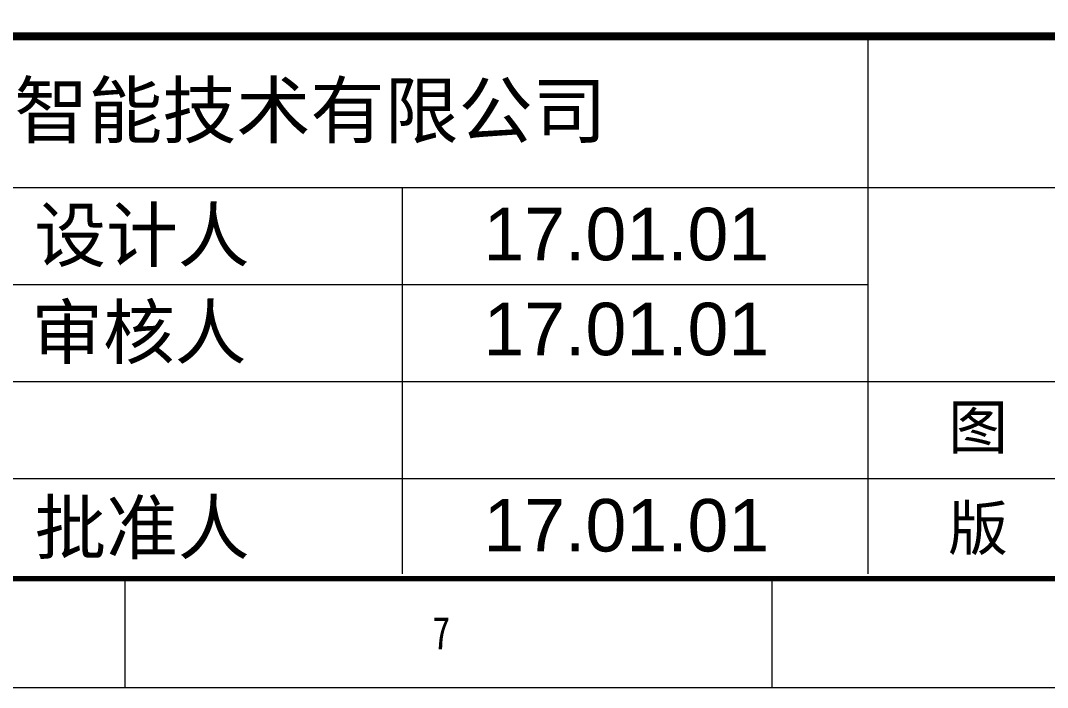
# Model space of a CAD drawing. Header units: millimetres. Extents: x 33157 to 59611, y -29750 to 1750.
# Drawn here: x 54830.7 to 55299.7, y -340.5 to -35.7 of the extents above; entities that cross this region are included whole.
import ezdxf

# ---------------------------------------------------------------- set-up
doc = ezdxf.new("R2010")
doc.units = ezdxf.units.MM
doc.layers.get('0').update_dxf_attribs({"lineweight": 18})
doc.layers.add('细实线', color=7, linetype='Continuous', lineweight=20)
doc.styles.add('HZ', font='arial.ttf')
doc.styles.get("Standard").update_dxf_attribs({"font": ''})
doc.styles.get('Standard').set_extended_font_data('宋体')

# ---------------------------------------------------------------- blocks, each defined once
blk = doc.blocks.new('和利时横图框')
at = {"color": 0}
for p, q in [((52208.89, 321.3), (52208.89, 566.91)), ((51568.3, 497.82), (53001.84, 497.82)), ((51996.35, 321.3), (51996.35, 497.82)), ((51568.3, 453.51), (52208.89, 453.51)), ((51568.3, 409.2), (53001.84, 409.2)), ((51568.3, 364.89), (53001.84, 364.89))]:
    blk.add_line(p, q, dxfattribs=at)
for p, q in [((51869.72, 269.31), (51869.72, 319.05)), ((52165.18, 269.31), (52165.18, 319.05))]:
    blk.add_line(p, q)
blk.add_lwpolyline([(50096.91, 269.31), (53051.59, 269.31), (53051.59, 2358.48), (50096.91, 2358.48)], close=True)
blk.add_lwpolyline([(50221.27, 319.05, 2.49, 2.49, 0), (53001.84, 319.05, 2.49, 2.49, 0), (53001.84, 2308.73, 2.49, 2.49, 0), (50221.27, 2308.73, 2.49, 2.49, 0)], format="xyseb", close=True)
at = {"color": 7}
blk.add_lwpolyline([(51570.14, 319.05, 3.69, 3.69, 0), (51570.14, 566.91, 3.69, 3.69, 0), (53001.84, 566.91, 3.69, 3.69, 0)], format="xyseb", dxfattribs=at)
at = {"color": 0, "style": 'HZ'}
for s, p in [('图', (52245.5, 378.31)), ('版', (52245.5, 332.1))]:
    blk.add_text(s, height=20, dxfattribs=at).set_placement(p)
at = {"width": 0.8}
blk.add_text('7', height=14.92, dxfattribs=at).set_placement((52009.99, 286.72))
at = {"style": 'HZ'}
for tag, p, height in [('北京和利时自动化驱动技术有限公司', (51649.92, 520.69), 24.79), ('图纸阶段', (52857.22, 518.92), 24.79), ('图纸名称', (52301.11, 424.67), 42.5), ('会签人', (51825.94, 376.93), 24)]:
    blk.add_attdef(tag, p, '', height=height, dxfattribs=at)
at = {"color": 3, "style": 'HZ'}
for tag, p, height in [('工程名称', (52244.96, 517.73), 28.33), ('设计人', (51828.2, 464.14), 24), ('设计时间', (52033.27, 464.54), 24), ('审核人', (51826.82, 419.74), 24), ('设计时间', (52033.27, 421.17), 24), ('图纸编号', (52420.84, 373.66), 24.79), ('批准人', (51828.28, 330.45), 24), ('设计时间', (52033.27, 331.46), 24)]:
    blk.add_attdef(tag, p, '', height=height, dxfattribs=at)
at = {"color": 0, "style": 'HZ'}
blk.add_attdef('页码', (52501.6, 331.93), '', height=20, dxfattribs=at)

msp = doc.modelspace()

# ---------------------------------------------------------------- block references
at = {"layer": '细实线'}
ref = msp.add_blockref('和利时横图框', (3008.87, -609.84), dxfattribs=at)
ref.add_attrib('设计时间', '17.01.01', (55042.14, -278.38), dxfattribs={"layer": '0', "color": 3, "height": 24, "style": 'HZ'})
ref.add_attrib('设计时间', '17.01.01', (55042.14, -188.68), dxfattribs={"layer": '0', "color": 3, "height": 24, "style": 'HZ'})
ref.add_attrib('设计人', '设计人     ', (54837.07, -145.7), dxfattribs={"layer": '0', "color": 3, "height": 24, "style": 'HZ'})
ref.add_attrib('设计时间', '17.01.01', (55042.14, -145.3), dxfattribs={"layer": '0', "color": 3, "height": 24, "style": 'HZ'})
ref.add_attrib('审核人', '审核人', (54835.69, -190.1), dxfattribs={"layer": '0', "color": 3, "height": 24, "style": 'HZ'})
ref.add_attrib('批准人', '批准人', (54837.14, -279.39), dxfattribs={"layer": '0', "color": 3, "height": 24, "style": 'HZ'})
ref.add_attrib('北京和利时自动化驱动技术有限公司', '北京和利时智能技术有限公司', (54658.79, -89.15), dxfattribs={"layer": '0', "height": 24.7917, "style": 'HZ'})

doc.saveas('drawing.dxf')
